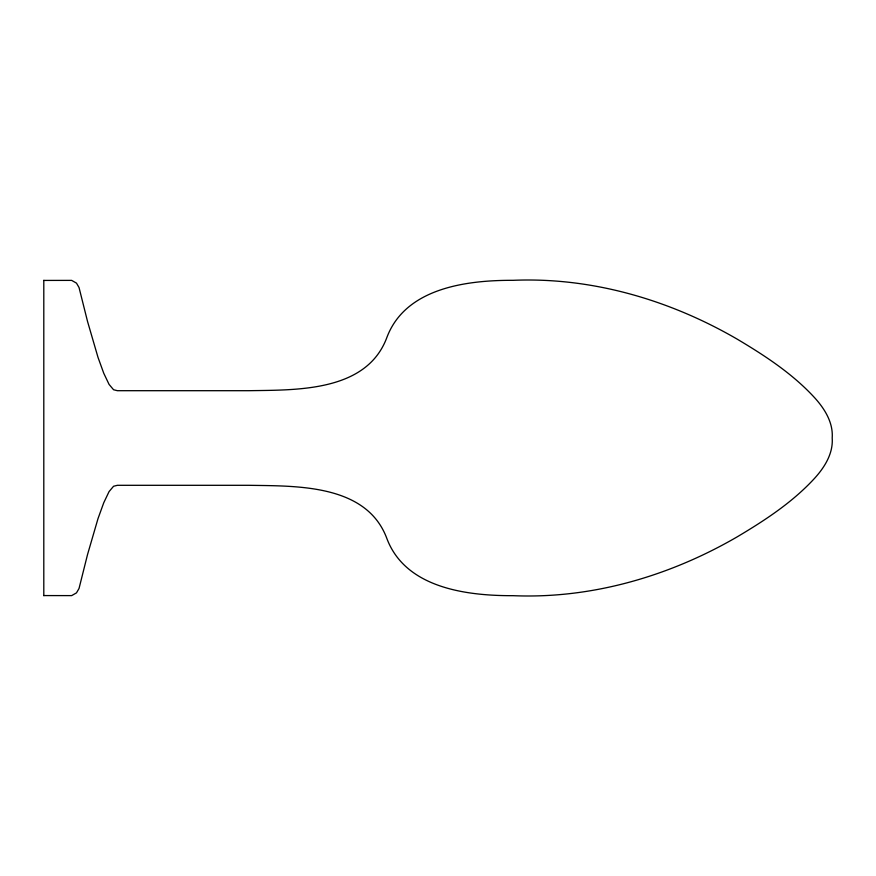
<?xml version="1.0" encoding="UTF-8"?>
<svg xmlns="http://www.w3.org/2000/svg" width="876" height="876" viewBox="0 0 876 876"><rect width="100%" height="100%" fill="white"/><g stroke="black" fill="none" stroke-linecap="round" stroke-linejoin="round"><path stroke-width="1.31" d="M43.8 280.43L71.657 280.386L76.475 283.123L79.026 287.492L87.534 321.459L98.013 357.397L103.751 373.242L109.051 384.378L113.573 389.743L117.384 390.696L248.784 390.696C296.581 389.886 366.902 392.12 387.017 337.085C405.916 287.678 467.182 280.167 513.161 280.32C591.76 277.035 669.549 299.888 737.187 339.143C765.12 355.755 792.824 373.877 814.899 398.032C824.765 408.972 833.295 422.67 832.2 438C833.295 453.33 824.765 467.028 814.899 477.967C792.824 502.123 765.12 520.245 737.187 536.857C669.549 576.112 591.76 598.965 513.161 595.68C467.182 595.833 405.916 588.322 387.017 538.915C366.902 483.88 296.581 486.114 248.784 485.304L117.384 485.304L113.573 486.257L109.051 491.622L103.751 502.758L98.013 518.603L87.534 554.541L79.026 588.508L76.475 592.877L71.657 595.614L43.8 595.57M43.8 280.32L43.8 595.68"/></g></svg>
